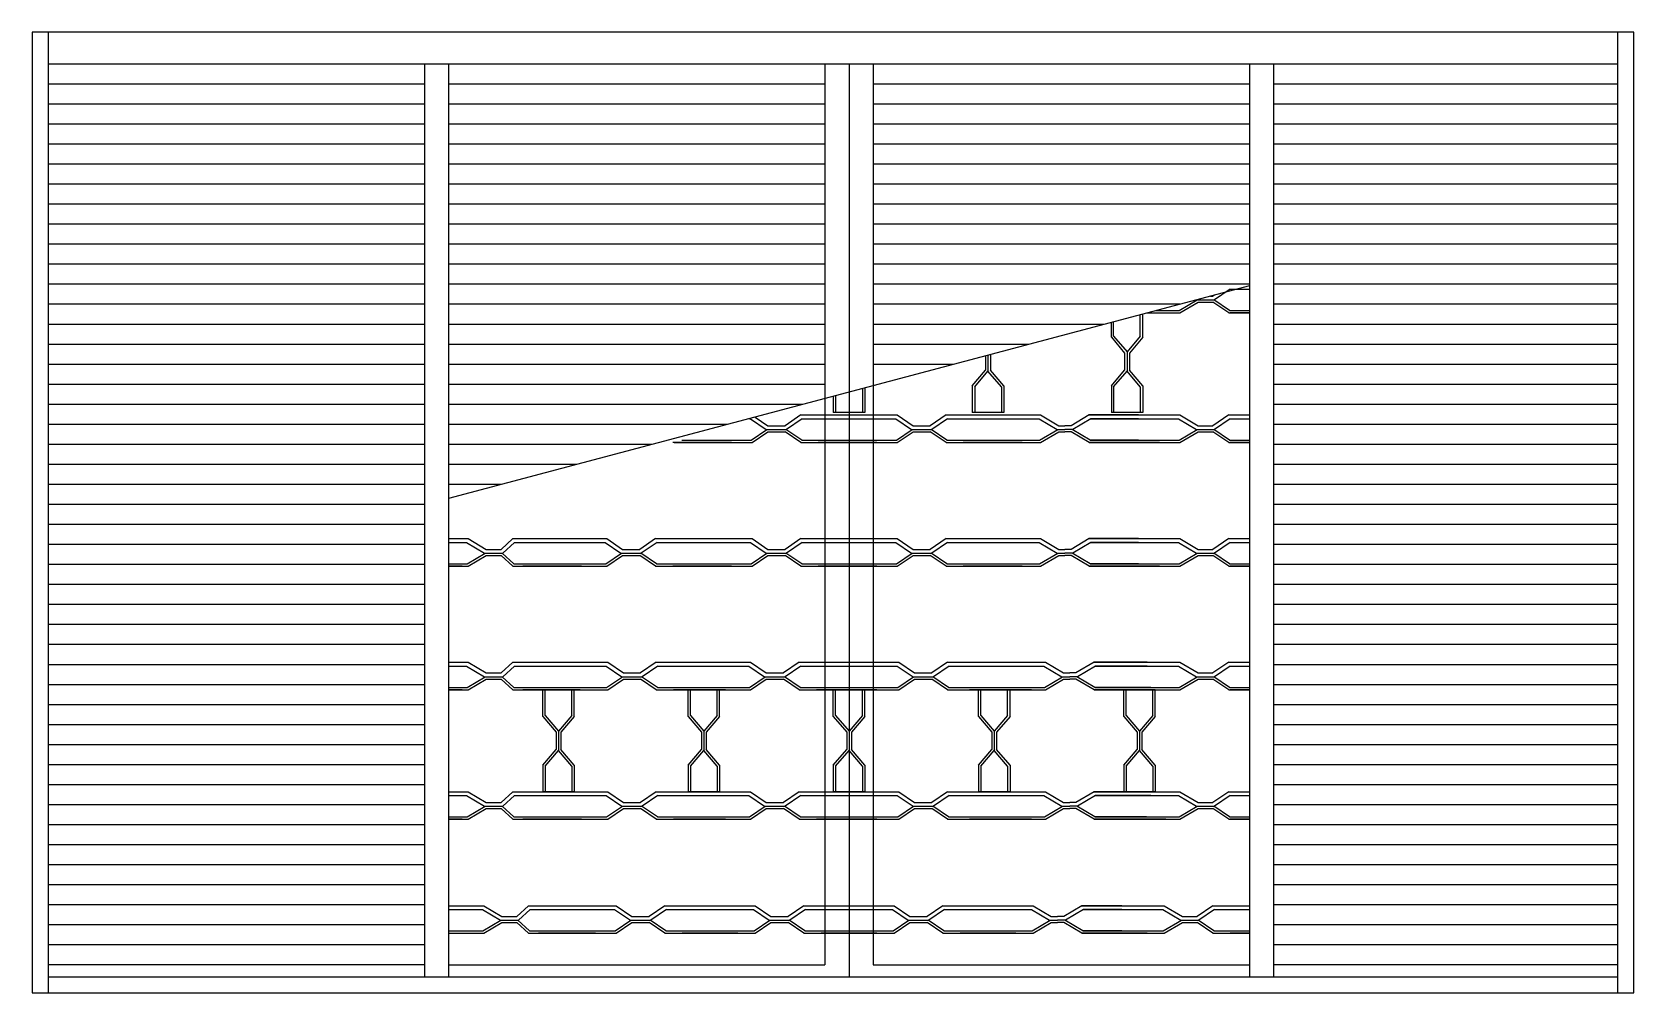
# Model space of a CAD drawing. Header units: millimetres. Extents: x 449.88 to 451.88, y 1323.32 to 1324.52.
import ezdxf

# ---------------------------------------------------------------- set-up
doc = ezdxf.new("R2010")
doc.units = ezdxf.units.MM
doc.header["$LTSCALE"] = 0.5
doc.layers.add('Gravia_Venezianas', color=1, linetype='Continuous')
doc.layers.add('Ltype_interrupção', color=7, linetype='INTERRUP')
doc.linetypes.add('INTERRUP', pattern='A,0.6,-0.04,[1,INTERRUP.shx,S=0.1,R=0,X=0,Y=0],-0.04', length=0.68)

msp = doc.modelspace()

# ---------------------------------------------------------------- linework, layer by layer
at = {"layer": 'Gravia_Venezianas', "color": 2}
for p, q in [((451.8755, 1324.524), (449.8755, 1324.524)), ((449.8755, 1324.524), (449.8755, 1323.324)), ((451.8755, 1323.324), (451.8755, 1324.524)), ((449.8755, 1323.324), (451.8755, 1323.324))]:
    msp.add_line(p, q, dxfattribs=at)
at = {"layer": 'Gravia_Venezianas'}
for p, q in [((449.8955, 1324.524), (449.8955, 1323.324)), ((451.8555, 1323.324), (451.8555, 1324.524)), ((451.8555, 1324.484), (449.8955, 1324.484)), ((451.8555, 1324.484), (449.8955, 1324.484)), ((450.3655, 1324.484), (450.3655, 1323.344)), ((450.3955, 1324.484), (450.3955, 1323.344)), ((450.8655, 1324.484), (450.8655, 1323.359)), ((450.8955, 1324.484), (450.8955, 1323.344)), ((450.9255, 1324.484), (450.9255, 1323.359)), ((451.3955, 1324.484), (451.3955, 1323.344)), ((451.4255, 1324.484), (451.4255, 1323.344)), ((450.3655, 1324.459), (449.8955, 1324.459)), ((450.8655, 1324.459), (450.3955, 1324.459)), ((451.3955, 1324.459), (450.9255, 1324.459)), ((451.8555, 1324.459), (451.4255, 1324.459)), ((450.3655, 1324.434), (449.8955, 1324.434)), ((450.8655, 1324.434), (450.3955, 1324.434)), ((451.3955, 1324.434), (450.9255, 1324.434)), ((451.8555, 1324.434), (451.4255, 1324.434)), ((450.3655, 1324.409), (449.8955, 1324.409)), ((450.8655, 1324.409), (450.3955, 1324.409)), ((451.3955, 1324.409), (450.9255, 1324.409)), ((451.8555, 1324.409), (451.4255, 1324.409)), ((450.3655, 1324.384), (449.8955, 1324.384)), ((450.8655, 1324.384), (450.3955, 1324.384)), ((451.3955, 1324.384), (450.9255, 1324.384)), ((451.8555, 1324.384), (451.4255, 1324.384)), ((450.3655, 1324.359), (449.8955, 1324.359)), ((450.8655, 1324.359), (450.3955, 1324.359)), ((451.3955, 1324.359), (450.9255, 1324.359)), ((451.8555, 1324.359), (451.4255, 1324.359)), ((450.3655, 1324.334), (449.8955, 1324.334)), ((450.8655, 1324.334), (450.3955, 1324.334)), ((451.3955, 1324.334), (450.9255, 1324.334)), ((451.8555, 1324.334), (451.4255, 1324.334)), ((450.3655, 1324.309), (449.8955, 1324.309)), ((450.8655, 1324.309), (450.3955, 1324.309)), ((451.3955, 1324.309), (450.9255, 1324.309)), ((451.8555, 1324.309), (451.4255, 1324.309)), ((450.3655, 1324.284), (449.8955, 1324.284)), ((450.8655, 1324.284), (450.3955, 1324.284)), ((451.3955, 1324.284), (450.9255, 1324.284)), ((451.8555, 1324.284), (451.4255, 1324.284)), ((450.3655, 1324.259), (449.8955, 1324.259)), ((450.8655, 1324.259), (450.3955, 1324.259)), ((451.3955, 1324.259), (450.9255, 1324.259)), ((451.8555, 1324.259), (451.4255, 1324.259)), ((450.3655, 1324.234), (449.8955, 1324.234)), ((450.8655, 1324.234), (450.3955, 1324.234)), ((451.3955, 1324.234), (450.9255, 1324.234)), ((451.8555, 1324.234), (451.4255, 1324.234)), ((450.3655, 1324.209), (449.8955, 1324.209)), ((450.8655, 1324.209), (450.3955, 1324.209)), ((451.3955, 1324.209), (450.9255, 1324.209)), ((451.3714, 1324.2029), (451.3518, 1324.1895)), ((451.3714, 1324.2029), (451.3955, 1324.2029)), ((451.8555, 1324.209), (451.4255, 1324.209)), ((450.3655, 1324.184), (449.8955, 1324.184)), ((450.8655, 1324.184), (450.3955, 1324.184)), ((451.3084, 1324.184), (450.9255, 1324.184)), ((451.3075, 1324.1762), (451.3301, 1324.1895)), ((451.3087, 1324.1732), (451.3313, 1324.1866)), ((451.3293, 1324.1896), (451.3294, 1324.1895)), ((451.3294, 1324.1895), (451.3391, 1324.1895)), ((451.3301, 1324.1895), (451.3391, 1324.1895)), ((451.3313, 1324.1866), (451.3391, 1324.1866)), ((451.3391, 1324.1895), (451.3511, 1324.1895)), ((451.3391, 1324.1895), (451.3518, 1324.1895)), ((451.3391, 1324.1866), (451.3499, 1324.1866)), ((451.3467, 1324.1942), (451.3499, 1324.1942)), ((451.352, 1324.1956), (451.3499, 1324.1942)), ((451.3695, 1324.1732), (451.3499, 1324.1866)), ((451.3707, 1324.1762), (451.3511, 1324.1895)), ((451.8555, 1324.184), (451.4255, 1324.184)), ((451.223, 1324.1429), (451.223, 1324.1614)), ((451.2259, 1324.1441), (451.2259, 1324.1621)), ((451.2592, 1324.1441), (451.2592, 1324.171)), ((451.2622, 1324.1429), (451.2622, 1324.1718)), ((451.2677, 1324.1732), (451.3087, 1324.1732)), ((451.2788, 1324.1762), (451.3075, 1324.1762)), ((451.3695, 1324.1732), (451.3955, 1324.1732)), ((451.3707, 1324.1762), (451.3955, 1324.1762)), ((451.3955, 1324.1732), (451.3715, 1324.1732)), ((451.3955, 1324.1732), (451.3715, 1324.1732)), ((451.3955, 1324.1732), (451.3744, 1324.1732)), ((451.3955, 1324.1732), (451.3744, 1324.1732)), ((450.3655, 1324.159), (449.8955, 1324.159)), ((450.8655, 1324.159), (450.3955, 1324.159)), ((451.2142, 1324.159), (450.9255, 1324.159)), ((451.223, 1324.1429), (451.2396, 1324.1232)), ((451.2259, 1324.1441), (451.2426, 1324.1245)), ((451.2592, 1324.1441), (451.2426, 1324.1245)), ((451.2622, 1324.1429), (451.2455, 1324.1232)), ((451.8555, 1324.159), (451.4255, 1324.159)), ((450.3655, 1324.134), (449.8955, 1324.134)), ((450.8655, 1324.134), (450.3955, 1324.134)), ((451.12, 1324.134), (450.9255, 1324.134)), ((451.069, 1324.1205), (451.069, 1324.1115)), ((451.069, 1324.1205), (451.069, 1324.1115)), ((451.069, 1324.1205), (451.069, 1324.1115)), ((451.069, 1324.1205), (451.069, 1324.1115)), ((451.072, 1324.1213), (451.072, 1324.1115)), ((451.2396, 1324.1232), (451.2396, 1324.1115)), ((451.2426, 1324.1245), (451.2426, 1324.1115)), ((451.2426, 1324.1245), (451.2426, 1324.1115)), ((451.2426, 1324.1245), (451.2426, 1324.1115)), ((451.2426, 1324.1245), (451.2426, 1324.1115)), ((451.2455, 1324.1232), (451.2455, 1324.1115)), ((451.8555, 1324.134), (451.4255, 1324.134)), ((450.3655, 1324.109), (449.8955, 1324.109)), ((450.8655, 1324.109), (450.3955, 1324.109)), ((451.0258, 1324.109), (450.9255, 1324.109)), ((451.0494, 1324.0821), (451.0661, 1324.1017)), ((451.0524, 1324.0808), (451.069, 1324.1005)), ((451.0661, 1324.1197), (451.0661, 1324.1115)), ((451.0661, 1324.1115), (451.0661, 1324.1017)), ((451.069, 1324.1115), (451.069, 1324.1005)), ((451.069, 1324.1115), (451.069, 1324.1005)), ((451.069, 1324.1115), (451.069, 1324.1005)), ((451.069, 1324.1115), (451.069, 1324.1005)), ((451.0857, 1324.0808), (451.069, 1324.1005)), ((451.072, 1324.1115), (451.072, 1324.1017)), ((451.0886, 1324.0821), (451.072, 1324.1017)), ((451.223, 1324.0821), (451.2396, 1324.1017)), ((451.2259, 1324.0808), (451.2426, 1324.1005)), ((451.2396, 1324.1115), (451.2396, 1324.1017)), ((451.2426, 1324.1115), (451.2426, 1324.1005)), ((451.2426, 1324.1115), (451.2426, 1324.1005)), ((451.2426, 1324.1115), (451.2426, 1324.1005)), ((451.2426, 1324.1115), (451.2426, 1324.1005)), ((451.2592, 1324.0808), (451.2426, 1324.1005)), ((451.2455, 1324.1115), (451.2455, 1324.1017)), ((451.2622, 1324.0821), (451.2455, 1324.1017)), ((451.8555, 1324.109), (451.4255, 1324.109)), ((450.3655, 1324.084), (449.8955, 1324.084)), ((450.8655, 1324.084), (450.3955, 1324.084)), ((451.0494, 1324.0821), (451.0494, 1324.0487)), ((451.0524, 1324.0808), (451.0524, 1324.0487)), ((451.0857, 1324.0808), (451.0857, 1324.0487)), ((451.0886, 1324.0821), (451.0886, 1324.0487)), ((451.223, 1324.0821), (451.223, 1324.0487)), ((451.2259, 1324.0808), (451.2259, 1324.0487)), ((451.2592, 1324.0808), (451.2592, 1324.0487)), ((451.2622, 1324.0821), (451.2622, 1324.0487)), ((451.8555, 1324.084), (451.4255, 1324.084)), ((450.8759, 1324.0692), (450.8759, 1324.0487)), ((450.8788, 1324.07), (450.8788, 1324.0487)), ((450.9122, 1324.0789), (450.9122, 1324.0487)), ((450.9151, 1324.0796), (450.9151, 1324.0487)), ((450.3655, 1324.059), (449.8955, 1324.059)), ((450.8374, 1324.059), (450.3955, 1324.059)), ((450.7714, 1324.0411), (450.7725, 1324.0411)), ((450.7725, 1324.0411), (450.7921, 1324.0278)), ((450.7782, 1324.0432), (450.794, 1324.0324)), ((450.8352, 1324.0458), (450.8156, 1324.0324)), ((450.8371, 1324.0411), (450.8175, 1324.0278)), ((450.8352, 1324.0458), (450.9558, 1324.0458)), ((450.8352, 1324.0458), (450.9558, 1324.0458)), ((450.8371, 1324.0411), (450.9539, 1324.0411)), ((450.9151, 1324.0487), (450.8759, 1324.0487)), ((450.9539, 1324.0411), (450.9735, 1324.0278)), ((450.9558, 1324.0458), (450.9754, 1324.0324)), ((451.0166, 1324.0458), (450.997, 1324.0324)), ((451.0185, 1324.0411), (450.9989, 1324.0278)), ((451.0166, 1324.0458), (451.1347, 1324.0458)), ((451.0185, 1324.0411), (451.1328, 1324.0411)), ((451.0886, 1324.0487), (451.0494, 1324.0487)), ((451.1328, 1324.0411), (451.1553, 1324.0278)), ((451.1347, 1324.0458), (451.1573, 1324.0324)), ((451.1955, 1324.0458), (451.173, 1324.0324)), ((451.1974, 1324.0411), (451.1749, 1324.0278)), ((451.1955, 1324.0458), (451.3087, 1324.0458)), ((451.2568, 1324.0458), (451.1955, 1324.0458)), ((451.2568, 1324.0458), (451.1955, 1324.0458)), ((451.1974, 1324.0411), (451.3068, 1324.0411)), ((451.2568, 1324.0411), (451.1974, 1324.0411)), ((451.2622, 1324.0487), (451.223, 1324.0487)), ((451.3068, 1324.0411), (451.3294, 1324.0278)), ((451.3087, 1324.0458), (451.3313, 1324.0324)), ((451.3695, 1324.0458), (451.3499, 1324.0324)), ((451.3714, 1324.0411), (451.3518, 1324.0278)), ((451.3695, 1324.0458), (451.3955, 1324.0458)), ((451.3714, 1324.0411), (451.3955, 1324.0411)), ((451.8555, 1324.059), (451.4255, 1324.059)), ((450.3655, 1324.034), (449.8955, 1324.034)), ((450.7432, 1324.034), (450.3955, 1324.034)), ((450.7732, 1324.0144), (450.7928, 1324.0278)), ((450.7744, 1324.0115), (450.794, 1324.0248)), ((450.7921, 1324.0278), (450.8048, 1324.0278)), ((450.7928, 1324.0278), (450.8048, 1324.0278)), ((450.794, 1324.0324), (450.8048, 1324.0324)), ((450.794, 1324.0248), (450.8048, 1324.0248)), ((450.8048, 1324.0324), (450.8156, 1324.0324)), ((450.8048, 1324.0278), (450.8175, 1324.0278)), ((450.8048, 1324.0278), (450.8168, 1324.0278)), ((450.8048, 1324.0248), (450.8156, 1324.0248)), ((450.8352, 1324.0115), (450.8156, 1324.0248)), ((450.8364, 1324.0144), (450.8168, 1324.0278)), ((450.9546, 1324.0144), (450.9742, 1324.0278)), ((450.9558, 1324.0115), (450.9754, 1324.0248)), ((450.9735, 1324.0278), (450.9862, 1324.0278)), ((450.9742, 1324.0278), (450.9862, 1324.0278)), ((450.9754, 1324.0324), (450.9862, 1324.0324)), ((450.9754, 1324.0248), (450.9862, 1324.0248)), ((450.9862, 1324.0324), (450.997, 1324.0324)), ((450.9862, 1324.0278), (450.9989, 1324.0278)), ((450.9862, 1324.0278), (450.9982, 1324.0278)), ((450.9862, 1324.0248), (450.997, 1324.0248)), ((451.0166, 1324.0115), (450.997, 1324.0248)), ((451.0178, 1324.0144), (450.9982, 1324.0278)), ((451.1335, 1324.0144), (451.156, 1324.0278)), ((451.1347, 1324.0115), (451.1573, 1324.0248)), ((451.1553, 1324.0278), (451.1651, 1324.0278)), ((451.156, 1324.0278), (451.1651, 1324.0278)), ((451.1573, 1324.0324), (451.1651, 1324.0324)), ((451.1573, 1324.0248), (451.1651, 1324.0248)), ((451.173, 1324.0324), (451.1651, 1324.0324)), ((451.1749, 1324.0278), (451.1651, 1324.0278)), ((451.1742, 1324.0278), (451.1651, 1324.0278)), ((451.173, 1324.0248), (451.1651, 1324.0248)), ((451.1955, 1324.0115), (451.173, 1324.0248)), ((451.1967, 1324.0144), (451.1742, 1324.0278)), ((451.3075, 1324.0144), (451.3301, 1324.0278)), ((451.3087, 1324.0115), (451.3313, 1324.0248)), ((451.3294, 1324.0278), (451.3391, 1324.0278)), ((451.3301, 1324.0278), (451.3391, 1324.0278)), ((451.3313, 1324.0324), (451.3391, 1324.0324)), ((451.3313, 1324.0248), (451.3391, 1324.0248)), ((451.3391, 1324.0324), (451.3499, 1324.0324)), ((451.3391, 1324.0278), (451.3511, 1324.0278)), ((451.3391, 1324.0278), (451.3518, 1324.0278)), ((451.3391, 1324.0248), (451.3499, 1324.0248)), ((451.3695, 1324.0115), (451.3499, 1324.0248)), ((451.3707, 1324.0144), (451.3511, 1324.0278)), ((451.8555, 1324.034), (451.4255, 1324.034)), ((450.3655, 1324.009), (449.8955, 1324.009)), ((450.649, 1324.009), (450.3955, 1324.009)), ((450.7489, 1324.0115), (450.6754, 1324.0115)), ((450.7489, 1324.0115), (450.6754, 1324.0115)), ((450.6773, 1324.0115), (450.7744, 1324.0115)), ((450.6866, 1324.0144), (450.7732, 1324.0144)), ((450.8352, 1324.0115), (450.9558, 1324.0115)), ((450.8364, 1324.0144), (450.9546, 1324.0144)), ((450.9303, 1324.0115), (450.8568, 1324.0115)), ((450.9303, 1324.0115), (450.8568, 1324.0115)), ((451.0166, 1324.0115), (451.1347, 1324.0115)), ((451.0178, 1324.0144), (451.1335, 1324.0144)), ((451.1117, 1324.0115), (451.0381, 1324.0115)), ((451.1117, 1324.0115), (451.0381, 1324.0115)), ((451.1955, 1324.0115), (451.3087, 1324.0115)), ((451.2568, 1324.0115), (451.1955, 1324.0115)), ((451.1967, 1324.0144), (451.3075, 1324.0144)), ((451.2568, 1324.0144), (451.1967, 1324.0144)), ((451.2832, 1324.0115), (451.2283, 1324.0115)), ((451.2832, 1324.0115), (451.2283, 1324.0115)), ((451.3695, 1324.0115), (451.3955, 1324.0115)), ((451.3707, 1324.0144), (451.3955, 1324.0144)), ((451.3955, 1324.0115), (451.3715, 1324.0115)), ((451.3955, 1324.0115), (451.3715, 1324.0115)), ((451.3955, 1324.0115), (451.3744, 1324.0115)), ((451.3955, 1324.0115), (451.3744, 1324.0115)), ((451.8555, 1324.009), (451.4255, 1324.009)), ((450.3655, 1323.984), (449.8955, 1323.984)), ((450.5548, 1323.984), (450.3955, 1323.984)), ((451.8555, 1323.984), (451.4255, 1323.984)), ((450.3655, 1323.959), (449.8955, 1323.959)), ((450.4607, 1323.959), (450.3955, 1323.959)), ((451.8555, 1323.959), (451.4255, 1323.959)), ((450.3655, 1323.934), (449.8955, 1323.934)), ((451.8555, 1323.934), (451.4255, 1323.934)), ((450.3655, 1323.909), (449.8955, 1323.909)), ((451.8555, 1323.909), (451.4255, 1323.909)), ((450.3655, 1323.884), (449.8955, 1323.884)), ((450.3955, 1323.8914), (450.3955, 1323.8571)), ((450.3955, 1323.8914), (450.42, 1323.8914)), ((450.3955, 1323.8914), (450.42, 1323.8914)), ((450.3955, 1323.8867), (450.4181, 1323.8867)), ((450.4181, 1323.8867), (450.4406, 1323.8734)), ((450.42, 1323.8914), (450.4426, 1323.878)), ((450.4759, 1323.8914), (450.4612, 1323.878)), ((450.4778, 1323.8867), (450.4631, 1323.8734)), ((450.4759, 1323.8914), (450.593, 1323.8914)), ((450.4759, 1323.8914), (450.593, 1323.8914)), ((450.4778, 1323.8867), (450.5911, 1323.8867)), ((450.5911, 1323.8867), (450.6107, 1323.8734)), ((450.593, 1323.8914), (450.6127, 1323.878)), ((450.6538, 1323.8914), (450.6342, 1323.878)), ((450.6558, 1323.8867), (450.6362, 1323.8734)), ((450.6538, 1323.8914), (450.7744, 1323.8914)), ((450.6538, 1323.8914), (450.7744, 1323.8914)), ((450.6558, 1323.8867), (450.7725, 1323.8867)), ((450.7725, 1323.8867), (450.7921, 1323.8734)), ((450.7744, 1323.8914), (450.794, 1323.878)), ((450.8352, 1323.8914), (450.8156, 1323.878)), ((450.8371, 1323.8867), (450.8175, 1323.8734)), ((450.8352, 1323.8914), (450.9558, 1323.8914)), ((450.8352, 1323.8914), (450.9558, 1323.8914)), ((450.8371, 1323.8867), (450.9539, 1323.8867)), ((450.9539, 1323.8867), (450.9735, 1323.8734)), ((450.9558, 1323.8914), (450.9754, 1323.878)), ((451.0166, 1323.8914), (450.997, 1323.878)), ((451.0185, 1323.8867), (450.9989, 1323.8734)), ((451.0166, 1323.8914), (451.1347, 1323.8914)), ((451.0185, 1323.8867), (451.1328, 1323.8867)), ((451.1328, 1323.8867), (451.1553, 1323.8734)), ((451.1347, 1323.8914), (451.1573, 1323.878)), ((451.1955, 1323.8914), (451.173, 1323.878)), ((451.1974, 1323.8867), (451.1749, 1323.8734)), ((451.1955, 1323.8914), (451.3087, 1323.8914)), ((451.2568, 1323.8914), (451.1955, 1323.8914)), ((451.2568, 1323.8914), (451.1955, 1323.8914)), ((451.1974, 1323.8867), (451.3068, 1323.8867)), ((451.2568, 1323.8867), (451.1974, 1323.8867)), ((451.3068, 1323.8867), (451.3294, 1323.8734)), ((451.3087, 1323.8914), (451.3313, 1323.878)), ((451.3695, 1323.8914), (451.3499, 1323.878)), ((451.3714, 1323.8867), (451.3518, 1323.8734)), ((451.3695, 1323.8914), (451.3955, 1323.8914)), ((451.3714, 1323.8867), (451.3955, 1323.8867)), ((451.8555, 1323.884), (451.4255, 1323.884)), ((450.3955, 1323.86), (450.4188, 1323.86)), ((450.4188, 1323.86), (450.4413, 1323.8734)), ((450.42, 1323.8571), (450.4426, 1323.8704)), ((450.4406, 1323.8734), (450.4519, 1323.8734)), ((450.4413, 1323.8734), (450.4519, 1323.8734)), ((450.4426, 1323.878), (450.4519, 1323.878)), ((450.4426, 1323.8704), (450.4519, 1323.8704)), ((450.4519, 1323.878), (450.4612, 1323.878)), ((450.4519, 1323.8734), (450.4631, 1323.8734)), ((450.4519, 1323.8734), (450.4624, 1323.8734)), ((450.4519, 1323.8704), (450.4612, 1323.8704)), ((450.4759, 1323.8571), (450.4612, 1323.8704)), ((450.4771, 1323.86), (450.4624, 1323.8734)), ((450.4771, 1323.86), (450.5918, 1323.86)), ((450.5918, 1323.86), (450.6114, 1323.8734)), ((450.593, 1323.8571), (450.6127, 1323.8704)), ((450.6107, 1323.8734), (450.6234, 1323.8734)), ((450.6114, 1323.8734), (450.6234, 1323.8734)), ((450.6127, 1323.878), (450.6234, 1323.878)), ((450.6127, 1323.8704), (450.6234, 1323.8704)), ((450.6234, 1323.878), (450.6342, 1323.878)), ((450.6234, 1323.8734), (450.6354, 1323.8734)), ((450.6234, 1323.8734), (450.6362, 1323.8734)), ((450.6234, 1323.8704), (450.6342, 1323.8704)), ((450.6538, 1323.8571), (450.6342, 1323.8704)), ((450.6551, 1323.86), (450.6354, 1323.8734)), ((450.6551, 1323.86), (450.7732, 1323.86)), ((450.7732, 1323.86), (450.7928, 1323.8734)), ((450.7744, 1323.8571), (450.794, 1323.8704)), ((450.7921, 1323.8734), (450.8048, 1323.8734)), ((450.7928, 1323.8734), (450.8048, 1323.8734)), ((450.794, 1323.878), (450.8048, 1323.878)), ((450.794, 1323.8704), (450.8048, 1323.8704)), ((450.8048, 1323.878), (450.8156, 1323.878)), ((450.8048, 1323.8734), (450.8175, 1323.8734)), ((450.8048, 1323.8734), (450.8168, 1323.8734)), ((450.8048, 1323.8704), (450.8156, 1323.8704)), ((450.8352, 1323.8571), (450.8156, 1323.8704)), ((450.8364, 1323.86), (450.8168, 1323.8734)), ((450.8364, 1323.86), (450.9546, 1323.86)), ((450.9546, 1323.86), (450.9742, 1323.8734)), ((450.9558, 1323.8571), (450.9754, 1323.8704)), ((450.9735, 1323.8734), (450.9862, 1323.8734)), ((450.9742, 1323.8734), (450.9862, 1323.8734)), ((450.9754, 1323.878), (450.9862, 1323.878)), ((450.9754, 1323.8704), (450.9862, 1323.8704)), ((450.9862, 1323.878), (450.997, 1323.878)), ((450.9862, 1323.8734), (450.9989, 1323.8734)), ((450.9862, 1323.8734), (450.9982, 1323.8734)), ((450.9862, 1323.8704), (450.997, 1323.8704)), ((451.0166, 1323.8571), (450.997, 1323.8704)), ((451.0178, 1323.86), (450.9982, 1323.8734)), ((451.0178, 1323.86), (451.1335, 1323.86)), ((451.1335, 1323.86), (451.156, 1323.8734)), ((451.1347, 1323.8571), (451.1573, 1323.8704)), ((451.1553, 1323.8734), (451.1651, 1323.8734)), ((451.156, 1323.8734), (451.1651, 1323.8734)), ((451.1573, 1323.878), (451.1651, 1323.878)), ((451.1573, 1323.8704), (451.1651, 1323.8704)), ((451.173, 1323.878), (451.1651, 1323.878)), ((451.1749, 1323.8734), (451.1651, 1323.8734)), ((451.1742, 1323.8734), (451.1651, 1323.8734)), ((451.173, 1323.8704), (451.1651, 1323.8704)), ((451.1955, 1323.8571), (451.173, 1323.8704)), ((451.1967, 1323.86), (451.1742, 1323.8734)), ((451.1967, 1323.86), (451.3075, 1323.86)), ((451.2568, 1323.86), (451.1967, 1323.86)), ((451.3075, 1323.86), (451.3301, 1323.8734)), ((451.3087, 1323.8571), (451.3313, 1323.8704)), ((451.3294, 1323.8734), (451.3391, 1323.8734)), ((451.3301, 1323.8734), (451.3391, 1323.8734)), ((451.3313, 1323.878), (451.3391, 1323.878)), ((451.3313, 1323.8704), (451.3391, 1323.8704)), ((451.3391, 1323.878), (451.3499, 1323.878)), ((451.3391, 1323.8734), (451.3511, 1323.8734)), ((451.3391, 1323.8734), (451.3518, 1323.8734)), ((451.3391, 1323.8704), (451.3499, 1323.8704)), ((451.3695, 1323.8571), (451.3499, 1323.8704)), ((451.3707, 1323.86), (451.3511, 1323.8734)), ((451.3707, 1323.86), (451.3955, 1323.86)), ((450.3655, 1323.859), (449.8955, 1323.859)), ((450.3955, 1323.8571), (450.42, 1323.8571)), ((450.4127, 1323.8571), (450.3955, 1323.8571)), ((450.4759, 1323.8571), (450.593, 1323.8571)), ((450.5614, 1323.8571), (450.4883, 1323.8571)), ((450.5614, 1323.8571), (450.4883, 1323.8571)), ((450.6538, 1323.8571), (450.7744, 1323.8571)), ((450.7489, 1323.8571), (450.6754, 1323.8571)), ((450.7489, 1323.8571), (450.6754, 1323.8571)), ((450.8352, 1323.8571), (450.9558, 1323.8571)), ((450.9303, 1323.8571), (450.8568, 1323.8571)), ((450.9303, 1323.8571), (450.8568, 1323.8571)), ((451.0166, 1323.8571), (451.1347, 1323.8571)), ((451.1117, 1323.8571), (451.0381, 1323.8571)), ((451.1117, 1323.8571), (451.0381, 1323.8571)), ((451.1955, 1323.8571), (451.3087, 1323.8571)), ((451.2568, 1323.8571), (451.1955, 1323.8571)), ((451.2832, 1323.8571), (451.2283, 1323.8571)), ((451.2832, 1323.8571), (451.2283, 1323.8571)), ((451.3695, 1323.8571), (451.3955, 1323.8571)), ((451.3955, 1323.8571), (451.3715, 1323.8571)), ((451.3955, 1323.8571), (451.3715, 1323.8571)), ((451.3955, 1323.8571), (451.3744, 1323.8571)), ((451.3955, 1323.8571), (451.3744, 1323.8571)), ((451.8555, 1323.859), (451.4255, 1323.859)), ((450.3655, 1323.834), (449.8955, 1323.834)), ((451.8555, 1323.834), (451.4255, 1323.834)), ((450.3655, 1323.809), (449.8955, 1323.809)), ((451.8555, 1323.809), (451.4255, 1323.809)), ((450.3655, 1323.784), (449.8955, 1323.784)), ((450.3655, 1323.784), (449.8955, 1323.784)), ((451.8555, 1323.784), (451.4255, 1323.784)), ((450.3655, 1323.759), (449.8955, 1323.759)), ((451.8555, 1323.759), (451.4255, 1323.759)), ((450.3655, 1323.734), (449.8955, 1323.734)), ((450.3955, 1323.737), (450.42, 1323.737)), ((450.3955, 1323.737), (450.42, 1323.737)), ((450.3955, 1323.7323), (450.4181, 1323.7323)), ((450.4181, 1323.7323), (450.4406, 1323.7189)), ((450.42, 1323.737), (450.4426, 1323.7236)), ((450.4426, 1323.7236), (450.4519, 1323.7236)), ((450.4519, 1323.7236), (450.4612, 1323.7236)), ((450.4759, 1323.737), (450.4612, 1323.7236)), ((450.4778, 1323.7323), (450.4631, 1323.7189)), ((450.4759, 1323.737), (450.5942, 1323.737)), ((450.4759, 1323.737), (450.5942, 1323.737)), ((450.4778, 1323.7323), (450.5922, 1323.7323)), ((450.5922, 1323.7323), (450.6118, 1323.7189)), ((450.5942, 1323.737), (450.6138, 1323.7236)), ((450.6138, 1323.7236), (450.6245, 1323.7236)), ((450.6245, 1323.7236), (450.6353, 1323.7236)), ((450.6549, 1323.737), (450.6353, 1323.7236)), ((450.6569, 1323.7323), (450.6373, 1323.7189)), ((450.6549, 1323.737), (450.7725, 1323.737)), ((450.6549, 1323.737), (450.7725, 1323.737)), ((450.6569, 1323.7323), (450.7705, 1323.7323)), ((450.7705, 1323.7323), (450.7901, 1323.7189)), ((450.7725, 1323.737), (450.7921, 1323.7236)), ((450.7921, 1323.7236), (450.8029, 1323.7236)), ((450.8029, 1323.7236), (450.8136, 1323.7236)), ((450.8332, 1323.737), (450.8136, 1323.7236)), ((450.8352, 1323.7323), (450.8156, 1323.7189)), ((450.8332, 1323.737), (450.9578, 1323.737)), ((450.8332, 1323.737), (450.9578, 1323.737)), ((450.8352, 1323.7323), (450.9558, 1323.7323)), ((450.9558, 1323.7323), (450.9754, 1323.7189)), ((450.9578, 1323.737), (450.9774, 1323.7236)), ((450.9774, 1323.7236), (450.9881, 1323.7236)), ((450.9881, 1323.7236), (450.9989, 1323.7236)), ((451.0185, 1323.737), (450.9989, 1323.7236)), ((451.0205, 1323.7323), (451.0009, 1323.7189)), ((451.0185, 1323.737), (451.1406, 1323.737)), ((451.0205, 1323.7323), (451.1387, 1323.7323)), ((451.1387, 1323.7323), (451.1612, 1323.7189)), ((451.1406, 1323.737), (451.1631, 1323.7236)), ((451.1631, 1323.7236), (451.171, 1323.7236)), ((451.1788, 1323.7236), (451.171, 1323.7236)), ((451.2014, 1323.737), (451.1788, 1323.7236)), ((451.2033, 1323.7323), (451.1808, 1323.7189)), ((451.2676, 1323.737), (451.2014, 1323.737)), ((451.2676, 1323.737), (451.2014, 1323.737)), ((451.2014, 1323.737), (451.3087, 1323.737)), ((451.2676, 1323.7323), (451.2033, 1323.7323)), ((451.2033, 1323.7323), (451.3068, 1323.7323)), ((451.3068, 1323.7323), (451.3294, 1323.7189)), ((451.3087, 1323.737), (451.3313, 1323.7236)), ((451.3313, 1323.7236), (451.3391, 1323.7236)), ((451.3391, 1323.7236), (451.3499, 1323.7236)), ((451.3695, 1323.737), (451.3499, 1323.7236)), ((451.3714, 1323.7323), (451.3518, 1323.7189)), ((451.3695, 1323.737), (451.3955, 1323.737)), ((451.3714, 1323.7323), (451.3955, 1323.7323)), ((451.8555, 1323.734), (451.4255, 1323.734)), ((450.3655, 1323.709), (449.8955, 1323.709)), ((450.3955, 1323.7056), (450.4188, 1323.7056)), ((450.4127, 1323.7027), (450.3955, 1323.7027)), ((450.3955, 1323.7027), (450.42, 1323.7027)), ((450.4188, 1323.7056), (450.4413, 1323.7189)), ((450.42, 1323.7027), (450.4426, 1323.716)), ((450.4406, 1323.7189), (450.4519, 1323.7189)), ((450.4413, 1323.7189), (450.4519, 1323.7189)), ((450.4426, 1323.716), (450.4519, 1323.716)), ((450.4519, 1323.7189), (450.4624, 1323.7189)), ((450.4519, 1323.7189), (450.4631, 1323.7189)), ((450.4519, 1323.716), (450.4612, 1323.716)), ((450.4759, 1323.7027), (450.4612, 1323.716)), ((450.4771, 1323.7056), (450.4624, 1323.7189)), ((450.4759, 1323.7027), (450.5942, 1323.7027)), ((450.4771, 1323.7056), (450.5929, 1323.7056)), ((450.5597, 1323.7027), (450.4883, 1323.7027)), ((450.5597, 1323.7027), (450.4883, 1323.7027)), ((450.5524, 1323.7027), (450.5131, 1323.7027)), ((450.5131, 1323.6693), (450.5131, 1323.7027)), ((450.5161, 1323.6705), (450.5161, 1323.7027)), ((450.5494, 1323.6705), (450.5494, 1323.7027)), ((450.5524, 1323.6693), (450.5524, 1323.7027)), ((450.5929, 1323.7056), (450.6125, 1323.7189)), ((450.5942, 1323.7027), (450.6138, 1323.716)), ((450.6118, 1323.7189), (450.6245, 1323.7189)), ((450.6125, 1323.7189), (450.6245, 1323.7189)), ((450.6138, 1323.716), (450.6245, 1323.716)), ((450.6245, 1323.7189), (450.6373, 1323.7189)), ((450.6245, 1323.7189), (450.6365, 1323.7189)), ((450.6245, 1323.716), (450.6353, 1323.716)), ((450.6549, 1323.7027), (450.6353, 1323.716)), ((450.6562, 1323.7056), (450.6365, 1323.7189)), ((450.6549, 1323.7027), (450.7725, 1323.7027)), ((450.6562, 1323.7056), (450.7712, 1323.7056)), ((450.7411, 1323.7027), (450.6765, 1323.7027)), ((450.7411, 1323.7027), (450.6765, 1323.7027)), ((450.7337, 1323.7027), (450.6945, 1323.7027)), ((450.6945, 1323.6693), (450.6945, 1323.7027)), ((450.6975, 1323.6705), (450.6975, 1323.7027)), ((450.7308, 1323.6705), (450.7308, 1323.7027)), ((450.7337, 1323.6693), (450.7337, 1323.7027)), ((450.7712, 1323.7056), (450.7909, 1323.7189)), ((450.7725, 1323.7027), (450.7921, 1323.716)), ((450.7901, 1323.7189), (450.8029, 1323.7189)), ((450.7909, 1323.7189), (450.8029, 1323.7189)), ((450.7921, 1323.716), (450.8029, 1323.716)), ((450.8029, 1323.7189), (450.8149, 1323.7189)), ((450.8029, 1323.7189), (450.8156, 1323.7189)), ((450.8029, 1323.716), (450.8136, 1323.716)), ((450.8332, 1323.7027), (450.8136, 1323.716)), ((450.8345, 1323.7056), (450.8149, 1323.7189)), ((450.8332, 1323.7027), (450.9578, 1323.7027)), ((450.8345, 1323.7056), (450.9565, 1323.7056)), ((450.9303, 1323.7027), (450.8548, 1323.7027)), ((450.9303, 1323.7027), (450.8548, 1323.7027)), ((450.9151, 1323.7027), (450.8759, 1323.7027)), ((450.8759, 1323.6693), (450.8759, 1323.7027)), ((450.8788, 1323.6705), (450.8788, 1323.7027)), ((450.9122, 1323.6705), (450.9122, 1323.7027)), ((450.9151, 1323.6693), (450.9151, 1323.7027)), ((450.9565, 1323.7056), (450.9761, 1323.7189)), ((450.9578, 1323.7027), (450.9774, 1323.716)), ((450.9754, 1323.7189), (450.9881, 1323.7189)), ((450.9761, 1323.7189), (450.9881, 1323.7189)), ((450.9774, 1323.716), (450.9881, 1323.716)), ((450.9881, 1323.7189), (451.0001, 1323.7189)), ((450.9881, 1323.7189), (451.0009, 1323.7189)), ((450.9881, 1323.716), (450.9989, 1323.716)), ((451.0185, 1323.7027), (450.9989, 1323.716)), ((451.0198, 1323.7056), (451.0001, 1323.7189)), ((451.0185, 1323.7027), (451.1406, 1323.7027)), ((451.0198, 1323.7056), (451.1394, 1323.7056)), ((451.1234, 1323.7027), (451.046, 1323.7027)), ((451.1234, 1323.7027), (451.046, 1323.7027)), ((451.0573, 1323.6693), (451.0573, 1323.7027)), ((451.0965, 1323.7027), (451.0573, 1323.7027)), ((451.0602, 1323.6705), (451.0602, 1323.7027)), ((451.0935, 1323.6705), (451.0935, 1323.7027)), ((451.0965, 1323.6693), (451.0965, 1323.7027)), ((451.1394, 1323.7056), (451.1619, 1323.7189)), ((451.1406, 1323.7027), (451.1631, 1323.716)), ((451.1612, 1323.7189), (451.171, 1323.7189)), ((451.1619, 1323.7189), (451.171, 1323.7189)), ((451.1631, 1323.716), (451.171, 1323.716)), ((451.1801, 1323.7189), (451.171, 1323.7189)), ((451.1808, 1323.7189), (451.171, 1323.7189)), ((451.1788, 1323.716), (451.171, 1323.716)), ((451.2014, 1323.7027), (451.1788, 1323.716)), ((451.2026, 1323.7056), (451.1801, 1323.7189)), ((451.2725, 1323.7027), (451.2014, 1323.7027)), ((451.2014, 1323.7027), (451.3087, 1323.7027)), ((451.2725, 1323.7056), (451.2026, 1323.7056)), ((451.2026, 1323.7056), (451.3075, 1323.7056)), ((451.2779, 1323.7026), (451.2386, 1323.7026)), ((451.2386, 1323.6693), (451.2386, 1323.7026)), ((451.2416, 1323.6705), (451.2416, 1323.7026)), ((451.2749, 1323.6705), (451.2749, 1323.7026)), ((451.2779, 1323.6693), (451.2779, 1323.7026)), ((451.3075, 1323.7056), (451.3301, 1323.7189)), ((451.3087, 1323.7027), (451.3313, 1323.716)), ((451.3294, 1323.7189), (451.3391, 1323.7189)), ((451.3301, 1323.7189), (451.3391, 1323.7189)), ((451.3313, 1323.716), (451.3391, 1323.716)), ((451.3391, 1323.7189), (451.3518, 1323.7189)), ((451.3391, 1323.7189), (451.3511, 1323.7189)), ((451.3391, 1323.716), (451.3499, 1323.716)), ((451.3695, 1323.7027), (451.3499, 1323.716)), ((451.3707, 1323.7056), (451.3511, 1323.7189)), ((451.3695, 1323.7027), (451.3955, 1323.7027)), ((451.3707, 1323.7056), (451.3955, 1323.7056)), ((451.3955, 1323.7027), (451.3715, 1323.7027)), ((451.3955, 1323.7027), (451.3715, 1323.7027)), ((451.3955, 1323.7027), (451.3744, 1323.7027)), ((451.3955, 1323.7027), (451.3744, 1323.7027)), ((451.8555, 1323.709), (451.4255, 1323.709)), ((450.3655, 1323.684), (449.8955, 1323.684)), ((451.8555, 1323.684), (451.4255, 1323.684)), ((450.5131, 1323.6693), (450.5298, 1323.6497)), ((450.5161, 1323.6705), (450.5328, 1323.6509)), ((450.5494, 1323.6705), (450.5328, 1323.6509)), ((450.5524, 1323.6693), (450.5357, 1323.6497)), ((450.6945, 1323.6693), (450.7112, 1323.6497)), ((450.6975, 1323.6705), (450.7141, 1323.6509)), ((450.7308, 1323.6705), (450.7141, 1323.6509)), ((450.7337, 1323.6693), (450.7171, 1323.6497)), ((450.8759, 1323.6693), (450.8926, 1323.6497)), ((450.8788, 1323.6705), (450.8955, 1323.6509)), ((450.9122, 1323.6705), (450.8955, 1323.6509)), ((450.9151, 1323.6693), (450.8984, 1323.6497)), ((451.0573, 1323.6693), (451.0739, 1323.6497)), ((451.0602, 1323.6705), (451.0769, 1323.6509)), ((451.0935, 1323.6705), (451.0769, 1323.6509)), ((451.0965, 1323.6693), (451.0798, 1323.6497)), ((451.2386, 1323.6693), (451.2553, 1323.6497)), ((451.2416, 1323.6705), (451.2582, 1323.6509)), ((451.2749, 1323.6705), (451.2582, 1323.6509)), ((451.2779, 1323.6693), (451.2612, 1323.6497)), ((450.3655, 1323.659), (449.8955, 1323.659)), ((450.5298, 1323.6497), (450.5298, 1323.6379)), ((450.5328, 1323.6509), (450.5328, 1323.6379)), ((450.5328, 1323.6509), (450.5328, 1323.6379)), ((450.5328, 1323.6509), (450.5328, 1323.6379)), ((450.5328, 1323.6509), (450.5328, 1323.6379)), ((450.5357, 1323.6497), (450.5357, 1323.6379)), ((450.7112, 1323.6497), (450.7112, 1323.6379)), ((450.7141, 1323.6509), (450.7141, 1323.6379)), ((450.7141, 1323.6509), (450.7141, 1323.6379)), ((450.7141, 1323.6509), (450.7141, 1323.6379)), ((450.7141, 1323.6509), (450.7141, 1323.6379)), ((450.7171, 1323.6497), (450.7171, 1323.6379)), ((450.8926, 1323.6497), (450.8926, 1323.6379)), ((450.8955, 1323.6509), (450.8955, 1323.6379)), ((450.8955, 1323.6509), (450.8955, 1323.6379)), ((450.8955, 1323.6509), (450.8955, 1323.6379)), ((450.8955, 1323.6509), (450.8955, 1323.6379)), ((450.8984, 1323.6497), (450.8984, 1323.6379)), ((451.0739, 1323.6497), (451.0739, 1323.6379)), ((451.0769, 1323.6509), (451.0769, 1323.6379)), ((451.0769, 1323.6509), (451.0769, 1323.6379)), ((451.0769, 1323.6509), (451.0769, 1323.6379)), ((451.0769, 1323.6509), (451.0769, 1323.6379)), ((451.0798, 1323.6497), (451.0798, 1323.6379)), ((451.2553, 1323.6497), (451.2553, 1323.6379)), ((451.2582, 1323.6509), (451.2582, 1323.6379)), ((451.2582, 1323.6509), (451.2582, 1323.6379)), ((451.2582, 1323.6509), (451.2582, 1323.6379)), ((451.2582, 1323.6509), (451.2582, 1323.6379)), ((451.2612, 1323.6497), (451.2612, 1323.6379)), ((451.8555, 1323.659), (451.4255, 1323.659)), ((450.3655, 1323.634), (449.8955, 1323.634)), ((450.3655, 1323.634), (449.8955, 1323.634)), ((450.5131, 1323.6085), (450.5298, 1323.6281)), ((450.5161, 1323.6073), (450.5328, 1323.6269)), ((450.5298, 1323.6379), (450.5298, 1323.6281)), ((450.5328, 1323.6379), (450.5328, 1323.6269)), ((450.5328, 1323.6379), (450.5328, 1323.6269)), ((450.5328, 1323.6379), (450.5328, 1323.6269)), ((450.5328, 1323.6379), (450.5328, 1323.6269)), ((450.5494, 1323.6073), (450.5328, 1323.6269)), ((450.5357, 1323.6379), (450.5357, 1323.6281)), ((450.5524, 1323.6085), (450.5357, 1323.6281)), ((450.6945, 1323.6085), (450.7112, 1323.6281)), ((450.6975, 1323.6073), (450.7141, 1323.6269)), ((450.7112, 1323.6379), (450.7112, 1323.6281)), ((450.7141, 1323.6379), (450.7141, 1323.6269)), ((450.7141, 1323.6379), (450.7141, 1323.6269)), ((450.7141, 1323.6379), (450.7141, 1323.6269)), ((450.7141, 1323.6379), (450.7141, 1323.6269)), ((450.7308, 1323.6073), (450.7141, 1323.6269)), ((450.7171, 1323.6379), (450.7171, 1323.6281)), ((450.7337, 1323.6085), (450.7171, 1323.6281)), ((450.8759, 1323.6085), (450.8926, 1323.6281)), ((450.8788, 1323.6073), (450.8955, 1323.6269)), ((450.8926, 1323.6379), (450.8926, 1323.6281)), ((450.8955, 1323.6379), (450.8955, 1323.6269)), ((450.8955, 1323.6379), (450.8955, 1323.6269)), ((450.8955, 1323.6379), (450.8955, 1323.6269)), ((450.8955, 1323.6379), (450.8955, 1323.6269)), ((450.9122, 1323.6073), (450.8955, 1323.6269)), ((450.8984, 1323.6379), (450.8984, 1323.6281)), ((450.9151, 1323.6085), (450.8984, 1323.6281)), ((451.0573, 1323.6085), (451.0739, 1323.6281)), ((451.0602, 1323.6073), (451.0769, 1323.6269)), ((451.0739, 1323.6379), (451.0739, 1323.6281)), ((451.0769, 1323.6379), (451.0769, 1323.6269)), ((451.0769, 1323.6379), (451.0769, 1323.6269)), ((451.0769, 1323.6379), (451.0769, 1323.6269)), ((451.0769, 1323.6379), (451.0769, 1323.6269)), ((451.0935, 1323.6073), (451.0769, 1323.6269)), ((451.0798, 1323.6379), (451.0798, 1323.6281)), ((451.0965, 1323.6085), (451.0798, 1323.6281)), ((451.2386, 1323.6085), (451.2553, 1323.6281)), ((451.2416, 1323.6073), (451.2582, 1323.6269)), ((451.2553, 1323.6379), (451.2553, 1323.6281)), ((451.2582, 1323.6379), (451.2582, 1323.6269)), ((451.2582, 1323.6379), (451.2582, 1323.6269)), ((451.2582, 1323.6379), (451.2582, 1323.6269)), ((451.2582, 1323.6379), (451.2582, 1323.6269)), ((451.2749, 1323.6073), (451.2582, 1323.6269)), ((451.2612, 1323.6379), (451.2612, 1323.6281)), ((451.2779, 1323.6085), (451.2612, 1323.6281)), ((451.8555, 1323.634), (451.4255, 1323.634)), ((450.3655, 1323.609), (449.8955, 1323.609)), ((450.5131, 1323.6085), (450.5131, 1323.5752)), ((450.5161, 1323.6073), (450.5161, 1323.5752)), ((450.5494, 1323.6073), (450.5494, 1323.5752)), ((450.5524, 1323.6085), (450.5524, 1323.5752)), ((450.6945, 1323.6085), (450.6945, 1323.5752)), ((450.6975, 1323.6073), (450.6975, 1323.5752)), ((450.7308, 1323.6073), (450.7308, 1323.5752)), ((450.7337, 1323.6085), (450.7337, 1323.5752)), ((450.8759, 1323.6085), (450.8759, 1323.5752)), ((450.8788, 1323.6073), (450.8788, 1323.5752)), ((450.9122, 1323.6073), (450.9122, 1323.5752)), ((450.9151, 1323.6085), (450.9151, 1323.5752)), ((451.0573, 1323.6085), (451.0573, 1323.5752)), ((451.0602, 1323.6073), (451.0602, 1323.5752)), ((451.0935, 1323.6073), (451.0935, 1323.5752)), ((451.0965, 1323.6085), (451.0965, 1323.5752)), ((451.2386, 1323.6085), (451.2386, 1323.5752)), ((451.2416, 1323.6073), (451.2416, 1323.5752)), ((451.2749, 1323.6073), (451.2749, 1323.5752)), ((451.2779, 1323.6085), (451.2779, 1323.5752)), ((451.8555, 1323.609), (451.4255, 1323.609)), ((450.3655, 1323.584), (449.8955, 1323.584)), ((451.8555, 1323.584), (451.4255, 1323.584)), ((450.3955, 1323.5752), (450.42, 1323.5752)), ((450.3955, 1323.5752), (450.42, 1323.5752)), ((450.3955, 1323.5705), (450.4181, 1323.5705)), ((450.4181, 1323.5705), (450.4406, 1323.5572)), ((450.42, 1323.5752), (450.4426, 1323.5618)), ((450.4426, 1323.5618), (450.4519, 1323.5618)), ((450.4519, 1323.5618), (450.4612, 1323.5618)), ((450.4759, 1323.5752), (450.4612, 1323.5618)), ((450.4778, 1323.5705), (450.4631, 1323.5572)), ((450.4759, 1323.5752), (450.5942, 1323.5752)), ((450.4759, 1323.5752), (450.5942, 1323.5752)), ((450.4778, 1323.5705), (450.5922, 1323.5705)), ((450.5524, 1323.5752), (450.5131, 1323.5752)), ((450.5922, 1323.5705), (450.6118, 1323.5572)), ((450.5942, 1323.5752), (450.6138, 1323.5618)), ((450.6138, 1323.5618), (450.6245, 1323.5618)), ((450.6245, 1323.5618), (450.6353, 1323.5618)), ((450.6549, 1323.5752), (450.6353, 1323.5618)), ((450.6569, 1323.5705), (450.6373, 1323.5572)), ((450.6549, 1323.5752), (450.7725, 1323.5752)), ((450.6549, 1323.5752), (450.7725, 1323.5752)), ((450.6569, 1323.5705), (450.7705, 1323.5705)), ((450.7337, 1323.5752), (450.6945, 1323.5752)), ((450.7705, 1323.5705), (450.7901, 1323.5572)), ((450.7725, 1323.5752), (450.7921, 1323.5618)), ((450.7921, 1323.5618), (450.8029, 1323.5618)), ((450.8029, 1323.5618), (450.8136, 1323.5618)), ((450.8332, 1323.5752), (450.8136, 1323.5618)), ((450.8352, 1323.5705), (450.8156, 1323.5572)), ((450.8332, 1323.5752), (450.9578, 1323.5752)), ((450.8332, 1323.5752), (450.9578, 1323.5752)), ((450.8352, 1323.5705), (450.9558, 1323.5705)), ((450.9151, 1323.5752), (450.8759, 1323.5752)), ((450.9558, 1323.5705), (450.9754, 1323.5572)), ((450.9578, 1323.5752), (450.9774, 1323.5618)), ((450.9774, 1323.5618), (450.9881, 1323.5618)), ((450.9881, 1323.5618), (450.9989, 1323.5618)), ((451.0185, 1323.5752), (450.9989, 1323.5618)), ((451.0205, 1323.5705), (451.0009, 1323.5572)), ((451.0185, 1323.5752), (451.1406, 1323.5752)), ((451.0205, 1323.5705), (451.1387, 1323.5705)), ((451.0965, 1323.5752), (451.0573, 1323.5752)), ((451.1387, 1323.5705), (451.1612, 1323.5572)), ((451.1406, 1323.5752), (451.1631, 1323.5618)), ((451.1631, 1323.5618), (451.171, 1323.5618)), ((451.1788, 1323.5618), (451.171, 1323.5618)), ((451.2014, 1323.5752), (451.1788, 1323.5618)), ((451.2033, 1323.5705), (451.1808, 1323.5572)), ((451.2725, 1323.5752), (451.2014, 1323.5752)), ((451.2725, 1323.5752), (451.2014, 1323.5752)), ((451.2014, 1323.5752), (451.3087, 1323.5752)), ((451.2725, 1323.5705), (451.2033, 1323.5705)), ((451.2033, 1323.5705), (451.3068, 1323.5705)), ((451.2779, 1323.5752), (451.2386, 1323.5752)), ((451.3068, 1323.5705), (451.3294, 1323.5572)), ((451.3087, 1323.5752), (451.3313, 1323.5618)), ((451.3313, 1323.5618), (451.3391, 1323.5618)), ((451.3391, 1323.5618), (451.3499, 1323.5618)), ((451.3695, 1323.5752), (451.3499, 1323.5618)), ((451.3714, 1323.5705), (451.3518, 1323.5572)), ((451.3695, 1323.5752), (451.3955, 1323.5752)), ((451.3714, 1323.5705), (451.3955, 1323.5705)), ((450.3655, 1323.559), (449.8955, 1323.559)), ((450.3955, 1323.5438), (450.4188, 1323.5438)), ((450.4127, 1323.5409), (450.3955, 1323.5409)), ((450.3955, 1323.5409), (450.42, 1323.5409)), ((450.4188, 1323.5438), (450.4413, 1323.5572)), ((450.42, 1323.5409), (450.4426, 1323.5542)), ((450.4406, 1323.5572), (450.4519, 1323.5572)), ((450.4413, 1323.5572), (450.4519, 1323.5572)), ((450.4426, 1323.5542), (450.4519, 1323.5542)), ((450.4519, 1323.5572), (450.4624, 1323.5572)), ((450.4519, 1323.5572), (450.4631, 1323.5572)), ((450.4519, 1323.5542), (450.4612, 1323.5542)), ((450.4759, 1323.5409), (450.4612, 1323.5542)), ((450.4771, 1323.5438), (450.4624, 1323.5572)), ((450.4759, 1323.5409), (450.5942, 1323.5409)), ((450.4771, 1323.5438), (450.5929, 1323.5438)), ((450.5616, 1323.5409), (450.4883, 1323.5409)), ((450.5616, 1323.5409), (450.4883, 1323.5409)), ((450.5929, 1323.5438), (450.6125, 1323.5572)), ((450.5942, 1323.5409), (450.6138, 1323.5542)), ((450.6118, 1323.5572), (450.6245, 1323.5572)), ((450.6125, 1323.5572), (450.6245, 1323.5572)), ((450.6138, 1323.5542), (450.6245, 1323.5542)), ((450.6245, 1323.5572), (450.6373, 1323.5572)), ((450.6245, 1323.5572), (450.6365, 1323.5572)), ((450.6245, 1323.5542), (450.6353, 1323.5542)), ((450.6549, 1323.5409), (450.6353, 1323.5542)), ((450.6562, 1323.5438), (450.6365, 1323.5572)), ((450.6549, 1323.5409), (450.7725, 1323.5409)), ((450.6562, 1323.5438), (450.7712, 1323.5438)), ((450.7411, 1323.5409), (450.6765, 1323.5409)), ((450.7411, 1323.5409), (450.6765, 1323.5409)), ((450.7712, 1323.5438), (450.7909, 1323.5572)), ((450.7725, 1323.5409), (450.7921, 1323.5542)), ((450.7901, 1323.5572), (450.8029, 1323.5572)), ((450.7909, 1323.5572), (450.8029, 1323.5572)), ((450.7921, 1323.5542), (450.8029, 1323.5542)), ((450.8029, 1323.5572), (450.8149, 1323.5572)), ((450.8029, 1323.5572), (450.8156, 1323.5572)), ((450.8029, 1323.5542), (450.8136, 1323.5542)), ((450.8332, 1323.5409), (450.8136, 1323.5542)), ((450.8345, 1323.5438), (450.8149, 1323.5572)), ((450.8332, 1323.5409), (450.9578, 1323.5409)), ((450.8345, 1323.5438), (450.9565, 1323.5438)), ((450.9303, 1323.5409), (450.8548, 1323.5409)), ((450.9303, 1323.5409), (450.8548, 1323.5409)), ((450.9565, 1323.5438), (450.9761, 1323.5572)), ((450.9578, 1323.5409), (450.9774, 1323.5542)), ((450.9754, 1323.5572), (450.9881, 1323.5572)), ((450.9761, 1323.5572), (450.9881, 1323.5572)), ((450.9774, 1323.5542), (450.9881, 1323.5542)), ((450.9881, 1323.5572), (451.0001, 1323.5572)), ((450.9881, 1323.5572), (451.0009, 1323.5572)), ((450.9881, 1323.5542), (450.9989, 1323.5542)), ((451.0185, 1323.5409), (450.9989, 1323.5542)), ((451.0198, 1323.5438), (451.0001, 1323.5572)), ((451.0185, 1323.5409), (451.1406, 1323.5409)), ((451.0198, 1323.5438), (451.1394, 1323.5438)), ((451.1234, 1323.5409), (451.046, 1323.5409)), ((451.1234, 1323.5409), (451.046, 1323.5409)), ((451.1394, 1323.5438), (451.1619, 1323.5572)), ((451.1406, 1323.5409), (451.1631, 1323.5542)), ((451.1612, 1323.5572), (451.171, 1323.5572)), ((451.1619, 1323.5572), (451.171, 1323.5572)), ((451.1631, 1323.5542), (451.171, 1323.5542)), ((451.1801, 1323.5572), (451.171, 1323.5572)), ((451.1808, 1323.5572), (451.171, 1323.5572)), ((451.1788, 1323.5542), (451.171, 1323.5542)), ((451.2014, 1323.5409), (451.1788, 1323.5542)), ((451.2026, 1323.5438), (451.1801, 1323.5572)), ((451.2671, 1323.5409), (451.2014, 1323.5409)), ((451.2014, 1323.5409), (451.3087, 1323.5409)), ((451.2671, 1323.5438), (451.2026, 1323.5438)), ((451.2026, 1323.5438), (451.3075, 1323.5438)), ((451.291, 1323.5409), (451.2386, 1323.5409)), ((451.291, 1323.5409), (451.2386, 1323.5409)), ((451.3075, 1323.5438), (451.3301, 1323.5572)), ((451.3087, 1323.5409), (451.3313, 1323.5542)), ((451.3294, 1323.5572), (451.3391, 1323.5572)), ((451.3301, 1323.5572), (451.3391, 1323.5572)), ((451.3313, 1323.5542), (451.3391, 1323.5542)), ((451.3391, 1323.5572), (451.3518, 1323.5572)), ((451.3391, 1323.5572), (451.3511, 1323.5572)), ((451.3391, 1323.5542), (451.3499, 1323.5542)), ((451.3695, 1323.5409), (451.3499, 1323.5542)), ((451.3707, 1323.5438), (451.3511, 1323.5572)), ((451.3695, 1323.5409), (451.3955, 1323.5409)), ((451.3707, 1323.5438), (451.3955, 1323.5438)), ((451.3955, 1323.5409), (451.3715, 1323.5409)), ((451.3955, 1323.5409), (451.3715, 1323.5409)), ((451.3955, 1323.5409), (451.3744, 1323.5409)), ((451.3955, 1323.5409), (451.3744, 1323.5409)), ((451.8555, 1323.559), (451.4255, 1323.559)), ((450.3655, 1323.534), (449.8955, 1323.534)), ((451.8555, 1323.534), (451.4255, 1323.534)), ((450.3655, 1323.509), (449.8955, 1323.509)), ((451.8555, 1323.509), (451.4255, 1323.509)), ((450.3655, 1323.484), (449.8955, 1323.484)), ((451.8555, 1323.484), (451.4255, 1323.484)), ((450.3655, 1323.459), (449.8955, 1323.459)), ((451.8555, 1323.459), (451.4255, 1323.459)), ((450.3655, 1323.434), (449.8955, 1323.434)), ((450.3655, 1323.434), (449.8955, 1323.434)), ((450.3955, 1323.4329), (450.4396, 1323.4329)), ((450.3955, 1323.4329), (450.4396, 1323.4329)), ((450.3955, 1323.4282), (450.4377, 1323.4282)), ((450.4377, 1323.4282), (450.4602, 1323.4149)), ((450.4396, 1323.4329), (450.4622, 1323.4195)), ((450.4955, 1323.4329), (450.4808, 1323.4195)), ((450.4974, 1323.4282), (450.4827, 1323.4149)), ((450.4955, 1323.4329), (450.6048, 1323.4329)), ((450.4955, 1323.4329), (450.6048, 1323.4329)), ((450.4974, 1323.4282), (450.6029, 1323.4282)), ((450.6029, 1323.4282), (450.6225, 1323.4149)), ((450.6048, 1323.4329), (450.6244, 1323.4195)), ((450.6656, 1323.4329), (450.646, 1323.4195)), ((450.6675, 1323.4282), (450.6479, 1323.4149)), ((450.6656, 1323.4329), (450.7783, 1323.4329)), ((450.6656, 1323.4329), (450.7783, 1323.4329)), ((450.6675, 1323.4282), (450.7764, 1323.4282)), ((450.7764, 1323.4282), (450.796, 1323.4149)), ((450.7783, 1323.4329), (450.798, 1323.4195)), ((450.8391, 1323.4329), (450.8195, 1323.4195)), ((450.8411, 1323.4282), (450.8215, 1323.4149)), ((450.8391, 1323.4329), (450.9519, 1323.4329)), ((450.8391, 1323.4329), (450.9519, 1323.4329)), ((450.8411, 1323.4282), (450.9499, 1323.4282)), ((450.9499, 1323.4282), (450.9695, 1323.4149)), ((450.9519, 1323.4329), (450.9715, 1323.4195)), ((451.0127, 1323.4329), (450.993, 1323.4195)), ((451.0146, 1323.4282), (450.995, 1323.4149)), ((451.0127, 1323.4329), (451.1254, 1323.4329)), ((451.0146, 1323.4282), (451.1235, 1323.4282)), ((451.1235, 1323.4282), (451.146, 1323.4149)), ((451.1254, 1323.4329), (451.148, 1323.4195)), ((451.1862, 1323.4329), (451.1636, 1323.4195)), ((451.1881, 1323.4282), (451.1656, 1323.4149)), ((451.1862, 1323.4329), (451.2891, 1323.4329)), ((451.2362, 1323.4329), (451.1862, 1323.4329)), ((451.2362, 1323.4329), (451.1862, 1323.4329)), ((451.1881, 1323.4282), (451.2872, 1323.4282)), ((451.2362, 1323.4282), (451.1881, 1323.4282)), ((451.2872, 1323.4282), (451.3097, 1323.4149)), ((451.2891, 1323.4329), (451.3117, 1323.4195)), ((451.3499, 1323.4329), (451.3303, 1323.4195)), ((451.3518, 1323.4282), (451.3322, 1323.4149)), ((451.3499, 1323.4329), (451.3955, 1323.4329)), ((451.3518, 1323.4282), (451.3955, 1323.4282)), ((451.8555, 1323.434), (451.4255, 1323.434)), ((450.3655, 1323.409), (449.8955, 1323.409)), ((450.3955, 1323.4183), (450.3955, 1323.384)), ((450.3955, 1323.4015), (450.4384, 1323.4015)), ((450.4384, 1323.4015), (450.4609, 1323.4149)), ((450.4396, 1323.3986), (450.4622, 1323.4119)), ((450.4602, 1323.4149), (450.4715, 1323.4149)), ((450.4609, 1323.4149), (450.4715, 1323.4149)), ((450.4622, 1323.4195), (450.4715, 1323.4195)), ((450.4622, 1323.4119), (450.4715, 1323.4119)), ((450.4715, 1323.4195), (450.4808, 1323.4195)), ((450.4715, 1323.4149), (450.482, 1323.4149)), ((450.4715, 1323.4149), (450.4827, 1323.4149)), ((450.4715, 1323.4119), (450.4808, 1323.4119)), ((450.4955, 1323.3986), (450.4808, 1323.4119)), ((450.4967, 1323.4015), (450.482, 1323.4149)), ((450.4967, 1323.4015), (450.6036, 1323.4015)), ((450.6036, 1323.4015), (450.6232, 1323.4149)), ((450.6048, 1323.3986), (450.6244, 1323.4119)), ((450.6225, 1323.4149), (450.6352, 1323.4149)), ((450.6232, 1323.4149), (450.6352, 1323.4149)), ((450.6244, 1323.4195), (450.6352, 1323.4195)), ((450.6244, 1323.4119), (450.6352, 1323.4119)), ((450.6352, 1323.4195), (450.646, 1323.4195)), ((450.6352, 1323.4149), (450.6479, 1323.4149)), ((450.6352, 1323.4149), (450.6472, 1323.4149)), ((450.6352, 1323.4119), (450.646, 1323.4119)), ((450.6656, 1323.3986), (450.646, 1323.4119)), ((450.6668, 1323.4015), (450.6472, 1323.4149)), ((450.6668, 1323.4015), (450.7771, 1323.4015)), ((450.7771, 1323.4015), (450.7967, 1323.4149)), ((450.7783, 1323.3986), (450.798, 1323.4119)), ((450.796, 1323.4149), (450.8087, 1323.4149)), ((450.7967, 1323.4149), (450.8087, 1323.4149)), ((450.798, 1323.4195), (450.8087, 1323.4195)), ((450.798, 1323.4119), (450.8087, 1323.4119)), ((450.8087, 1323.4195), (450.8195, 1323.4195)), ((450.8087, 1323.4149), (450.8207, 1323.4149)), ((450.8087, 1323.4149), (450.8215, 1323.4149)), ((450.8087, 1323.4119), (450.8195, 1323.4119)), ((450.8391, 1323.3986), (450.8195, 1323.4119)), ((450.8403, 1323.4015), (450.8207, 1323.4149)), ((450.8403, 1323.4015), (450.9507, 1323.4015)), ((450.9507, 1323.4015), (450.9703, 1323.4149)), ((450.9519, 1323.3986), (450.9715, 1323.4119)), ((450.9695, 1323.4149), (450.9823, 1323.4149)), ((450.9703, 1323.4149), (450.9823, 1323.4149)), ((450.9715, 1323.4195), (450.9823, 1323.4195)), ((450.9715, 1323.4119), (450.9823, 1323.4119)), ((450.9823, 1323.4195), (450.993, 1323.4195)), ((450.9823, 1323.4149), (450.9943, 1323.4149)), ((450.9823, 1323.4149), (450.995, 1323.4149)), ((450.9823, 1323.4119), (450.993, 1323.4119)), ((451.0127, 1323.3986), (450.993, 1323.4119)), ((451.0139, 1323.4015), (450.9943, 1323.4149)), ((451.0139, 1323.4015), (451.1242, 1323.4015)), ((451.1242, 1323.4015), (451.1467, 1323.4149)), ((451.1254, 1323.3986), (451.148, 1323.4119)), ((451.146, 1323.4149), (451.1558, 1323.4149)), ((451.1467, 1323.4149), (451.1558, 1323.4149)), ((451.148, 1323.4195), (451.1558, 1323.4195)), ((451.148, 1323.4119), (451.1558, 1323.4119)), ((451.1636, 1323.4195), (451.1558, 1323.4195)), ((451.1656, 1323.4149), (451.1558, 1323.4149)), ((451.1649, 1323.4149), (451.1558, 1323.4149)), ((451.1636, 1323.4119), (451.1558, 1323.4119)), ((451.1862, 1323.3986), (451.1636, 1323.4119)), ((451.1874, 1323.4015), (451.1649, 1323.4149)), ((451.1874, 1323.4015), (451.2879, 1323.4015)), ((451.2362, 1323.4015), (451.1874, 1323.4015)), ((451.2879, 1323.4015), (451.3105, 1323.4149)), ((451.2891, 1323.3986), (451.3117, 1323.4119)), ((451.3097, 1323.4149), (451.3195, 1323.4149)), ((451.3105, 1323.4149), (451.3195, 1323.4149)), ((451.3117, 1323.4195), (451.3195, 1323.4195)), ((451.3117, 1323.4119), (451.3195, 1323.4119)), ((451.3195, 1323.4195), (451.3303, 1323.4195)), ((451.3195, 1323.4149), (451.3315, 1323.4149)), ((451.3195, 1323.4149), (451.3322, 1323.4149)), ((451.3195, 1323.4119), (451.3303, 1323.4119)), ((451.3499, 1323.3986), (451.3303, 1323.4119)), ((451.3511, 1323.4015), (451.3315, 1323.4149)), ((451.3511, 1323.4015), (451.3955, 1323.4015)), ((451.8555, 1323.409), (451.4255, 1323.409)), ((450.3655, 1323.384), (449.8955, 1323.384)), ((450.3955, 1323.3986), (450.4396, 1323.3986)), ((450.4955, 1323.3986), (450.6048, 1323.3986)), ((450.5788, 1323.3986), (450.5079, 1323.3986)), ((450.5788, 1323.3986), (450.5079, 1323.3986)), ((450.6656, 1323.3986), (450.7783, 1323.3986)), ((450.7568, 1323.3986), (450.6872, 1323.3986)), ((450.7568, 1323.3986), (450.6872, 1323.3986)), ((450.8391, 1323.3986), (450.9519, 1323.3986)), ((450.9303, 1323.3986), (450.8607, 1323.3986)), ((450.9303, 1323.3986), (450.8607, 1323.3986)), ((451.0127, 1323.3986), (451.1254, 1323.3986)), ((451.1038, 1323.3986), (451.0342, 1323.3986)), ((451.1038, 1323.3986), (451.0342, 1323.3986)), ((451.1862, 1323.3986), (451.2891, 1323.3986)), ((451.2362, 1323.3986), (451.1862, 1323.3986)), ((451.2676, 1323.3986), (451.2127, 1323.3986)), ((451.2676, 1323.3986), (451.2127, 1323.3986)), ((451.3499, 1323.3986), (451.3955, 1323.3986)), ((451.3955, 1323.3986), (451.3715, 1323.3986)), ((451.3955, 1323.3986), (451.3715, 1323.3986)), ((451.3955, 1323.3986), (451.3744, 1323.3986)), ((451.3955, 1323.3986), (451.3744, 1323.3986)), ((451.8555, 1323.384), (451.4255, 1323.384)), ((450.3655, 1323.359), (449.8955, 1323.359)), ((449.8955, 1323.344), (451.8555, 1323.344)), ((450.3955, 1323.359), (450.8655, 1323.359)), ((450.9255, 1323.359), (451.3955, 1323.359)), ((451.8555, 1323.359), (451.4255, 1323.359))]:
    msp.add_line(p, q, dxfattribs=at)
at = {"layer": 'Ltype_interrupção', "color": 1}
msp.add_line((451.3955, 1324.2072), (450.3955, 1323.9417), dxfattribs=at)

doc.saveas('drawing.dxf')
